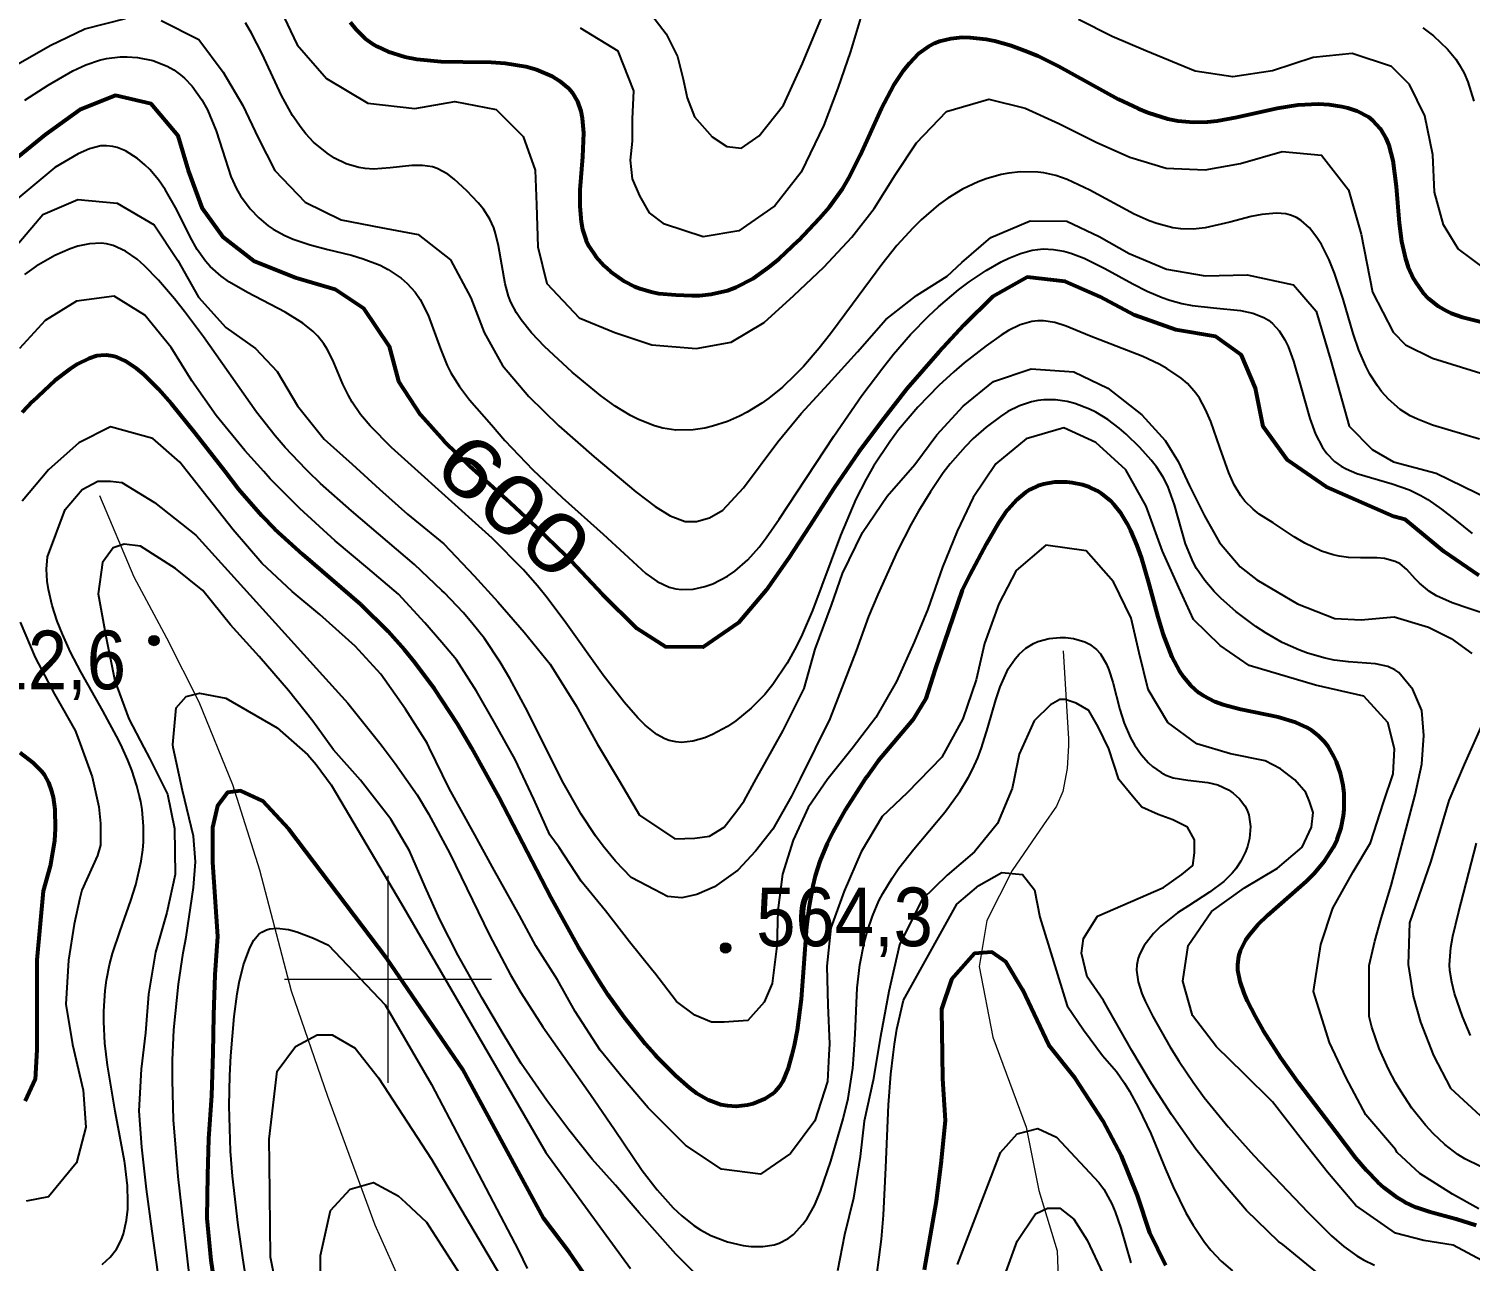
# Model space of a CAD drawing. Header units: metres. Extents: x 545098 to 555652, y 1854398 to 1862642.
# Drawn here: x 552895.9 to 553313.7, y 1858918.3 to 1859275.6 of the extents above; entities that cross this region are included whole.
import ezdxf
from ezdxf.enums import TextEntityAlignment as Align

# ---------------------------------------------------------------- set-up
doc = ezdxf.new("R2010")
doc.units = ezdxf.units.M
doc.header["$LTSCALE"] = 6.8
for name, color, linetype, lineweight in [('1', 7, 'Continuous', 25), ('2', 7, 'Continuous', 53), ('34', 7, 'Continuous', 13), ('5', 7, 'Continuous', 13), ('60', 7, 'Continuous', 13)]:
    doc.layers.add(name, color=color, linetype=linetype, lineweight=lineweight)
doc.layers.add('4', color=7, linetype='Continuous')

msp = doc.modelspace()

# ---------------------------------------------------------------- hatches: boundary and pattern name
at = {"layer": '5'}
for points in [[(552933.65, 1859098.25, 1), (552930.65, 1859098.25, 1)], [(553099.36, 1859009.13, 1), (553096.36, 1859009.13, 1)]]:
    msp.add_hatch(color=256, dxfattribs=at).paths.add_polyline_path(points)

# ---------------------------------------------------------------- linework, layer by layer
at = {"layer": '1'}
for points in [[(553075.23, 1859281.22), (553080.68, 1859274.13), (553083.96, 1859267.58), (553085.59, 1859261.03), (553086.68, 1859255.57), (553088.87, 1859250.11), (553093.97, 1859244.28), (553098.19, 1859241.52), (553102.47, 1859241.05), (553107.59, 1859244.57), (553114.68, 1859253.52), (553120.12, 1859265.53), (553130.66, 1859291.02)], [(552892.05, 1859265.07), (552902.08, 1859270.81), (552912.12, 1859275.59), (552923.87, 1859278.65)], [(552934.26, 1859277.99), (552945.12, 1859272.57), (552952.2, 1859263.03), (552957.89, 1859253.42), (552962.38, 1859244), (552967.2, 1859234.5), (552975.94, 1859225.38), (552986.45, 1859220.23), (552997.89, 1859217.99), (553008.76, 1859216), (553018.14, 1859208.68), (553024.02, 1859197.6), (553027.83, 1859187.55), (553033.19, 1859178.01), (553040.85, 1859168.97), (553049.52, 1859160.48), (553059.74, 1859151.55), (553071.84, 1859141.34), (553077.4, 1859137.1), (553081.77, 1859134.37), (553086.13, 1859132.73), (553089.4, 1859132.73), (553093.22, 1859133.83), (553097.04, 1859136.01), (553103.04, 1859142.56), (553112.99, 1859155.85), (553119.81, 1859164.1), (553127.66, 1859172.68), (553136.07, 1859181.98), (553144.36, 1859191.38), (553153.17, 1859198.26), (553162.14, 1859203.87), (553166.38, 1859207.83), (553174.71, 1859215.08), (553186.14, 1859219.92)], [(552968.88, 1859280.97), (552973.66, 1859270.93), (552982.15, 1859261.24), (552994.1, 1859254.02), (553007.81, 1859252.49), (553019.36, 1859254.56), (553031.34, 1859252.27), (553039.18, 1859244.44), (553042.64, 1859234.67), (553043.02, 1859224.62), (553043.44, 1859212.44), (553046.04, 1859201.81), (553055.43, 1859191.8), (553065.72, 1859187.6), (553076.47, 1859183.98), (553089.37, 1859182.89), (553099.45, 1859184.77), (553109.05, 1859190.46), (553117.64, 1859198.28), (553126.39, 1859206.55), (553134.45, 1859215.17), (553140.94, 1859223.48), (553147.13, 1859233.37), (553153.19, 1859242.59), (553161.95, 1859251.61), (553174.17, 1859255.27), (553184.69, 1859252.59), (553194.46, 1859248.21), (553205.33, 1859242.79), (553215.1, 1859238.41), (553225.58, 1859235.19), (553236.91, 1859234.76), (553247.1, 1859236.55), (553259.22, 1859240.09), (553270.62, 1859239.02), (553278.42, 1859228.93), (553282.14, 1859216.08), (553285.37, 1859199.24), (553291.44, 1859187.65), (553294.93, 1859184), (553302.81, 1859180.1), (553316.77, 1859175.77)], [(553137.56, 1859280.6), (553134.05, 1859269), (553130.41, 1859258.46), (553126.37, 1859247.66), (553119.78, 1859234.08), (553112.18, 1859224.34), (553101.7, 1859217.04), (553091.39, 1859215.34), (553080.14, 1859218.99), (553075.77, 1859222.27), (553073.04, 1859227.18), (553070.86, 1859232.09), (553070.32, 1859237.55), (553070.86, 1859243.01), (553070.86, 1859249.56), (553071.26, 1859257.62), (553066.72, 1859269.19), (553055.82, 1859275.79)], [(553303.41, 1859228.29), (553302.9, 1859239.08), (553300.6, 1859250.39), (553296.12, 1859259.5), (553290.88, 1859264.66), (553279.54, 1859268.49), (553268.22, 1859267.28), (553256.45, 1859263.47), (553244.96, 1859261.73), (553234.03, 1859263.39), (553219.67, 1859269.24), (553209.93, 1859273.41), (553200.2, 1859278.33)], [(553250.27, 1859221.21), (553244.01, 1859219.57), (553236.9, 1859217.95), (553233.41, 1859217.56), (553229.82, 1859217.64), (553227.48, 1859217.96), (553222.93, 1859219.13), (553220.7, 1859219.94), (553216.32, 1859221.89), (553203.43, 1859228.87), (553196.9, 1859231.91), (553193.56, 1859233.05), (553190.15, 1859233.85), (553188.41, 1859234.09), (553183.37, 1859234.19), (553179.99, 1859233.81), (553177.76, 1859233.39), (553173.41, 1859232.16), (553171.04, 1859231.28), (553166.54, 1859229.15), (553162.31, 1859226.56), (553159.63, 1859224.61), (553154.56, 1859220.25), (553152.15, 1859217.86), (553147.54, 1859212.75), (553143.13, 1859207.29), (553134.64, 1859195.82), (553128.26, 1859187.21), (553124.97, 1859183.05), (553120.42, 1859177.76), (553118.05, 1859175.27), (553114.35, 1859171.75), (553110.44, 1859168.55), (553108.41, 1859167.08), (553104.14, 1859164.45), (553101.9, 1859163.29), (553098.41, 1859161.79), (553094.06, 1859160.39), (553091.83, 1859159.87), (553088.45, 1859159.36), (553083.41, 1859159.29), (553079.7, 1859159.84), (553077.29, 1859160.47), (553072.58, 1859162.31), (553070.3, 1859163.47), (553065.84, 1859166.19), (553061.55, 1859169.3), (553053.41, 1859176.11), (553045.36, 1859183.52), (553041.63, 1859187.48), (553038.59, 1859191.23), (553037.25, 1859193.23), (553035.57, 1859196.41), (553034.91, 1859198.11), (553033.92, 1859201.66), (553032.05, 1859212.71), (553031.2, 1859216.26), (553030.63, 1859217.96), (553029.54, 1859220.39), (553027.65, 1859223.29), (553026.15, 1859225.12), (553022.8, 1859228.64), (553019.2, 1859232.03), (553017.3, 1859233.49), (553014.28, 1859235.12), (553012.89, 1859235.56), (553009.98, 1859235.98), (553006.93, 1859235.95), (553000.58, 1859235.28), (552995.78, 1859234.96), (552993.41, 1859235.08), (552991.53, 1859235.37), (552987.89, 1859236.47), (552984.46, 1859238.14), (552982.31, 1859239.52), (552978.41, 1859242.77), (552976.14, 1859245.19), (552974.77, 1859246.89), (552972.31, 1859250.48), (552969.14, 1859256.24), (552963.5, 1859268.38), (552960.4, 1859274.39), (552958.65, 1859277.31)], [(553300, 1859275.93), (553303.05, 1859273.6), (553307.16, 1859269.7), (553309.52, 1859266.8), (553310.56, 1859265.25), (553311.95, 1859262.8), (553313.09, 1859260.21), (553314.81, 1859254.68)], [(552894.69, 1859254.93), (552901.42, 1859259.26), (552908.65, 1859263.46), (552912.43, 1859265.2), (552916.37, 1859266.52), (552918.41, 1859266.99), (552922.37, 1859267.47), (552924.39, 1859267.51), (552927.41, 1859267.3), (552931.83, 1859266.41), (552935.97, 1859264.8), (552937.88, 1859263.72), (552939.81, 1859262.32), (552941.01, 1859261.28), (552943.2, 1859258.96), (552946.03, 1859255), (552947.62, 1859252.12), (552950.19, 1859246.03), (552952, 1859240.3), (552954.45, 1859232.83), (552956.07, 1859229.26), (552957.24, 1859227.22), (552960.05, 1859223.39), (552962.52, 1859220.81), (552965.24, 1859218.54), (552966.69, 1859217.54), (552970.09, 1859215.66), (552972.46, 1859214.64), (552977.41, 1859213), (552982.53, 1859211.67), (552989.4, 1859209.97), (552992.78, 1859208.96), (552997.67, 1859207.06), (553000.01, 1859205.86), (553003.83, 1859203.29), (553005.56, 1859201.78), (553007.86, 1859199.26), (553009.31, 1859197.17), (553011.63, 1859192.62), (553015.19, 1859182.81), (553017.16, 1859178), (553018.24, 1859175.89), (553020.74, 1859171.87), (553023.61, 1859168.06), (553029.99, 1859160.83), (553033.85, 1859156.24), (553041.97, 1859147.75), (553050.52, 1859139.77), (553062.37, 1859129.14), (553068.41, 1859123.5), (553074.69, 1859117.73)], [(553173.41, 1859183.75), (553167.03, 1859178.74), (553164, 1859176.15), (553159.65, 1859172.16), (553153.56, 1859165.92), (553148.01, 1859159.34), (553145.45, 1859155.91), (553140.72, 1859148.77), (553138.57, 1859145.05), (553135.6, 1859139.26), (553131.14, 1859128.74), (553123.04, 1859107.01), (553120.03, 1859100), (553118.38, 1859096.59), (553115.67, 1859091.67), (553111.53, 1859085.51), (553109.19, 1859082.64), (553105.28, 1859078.62), (553100.85, 1859075.01), (553098.41, 1859073.38), (553094.08, 1859070.99), (553091.82, 1859070.03), (553088.41, 1859069.04), (553085.04, 1859068.71), (553083.41, 1859068.85), (553081.5, 1859069.3), (553080.27, 1859069.77), (553077.89, 1859071.06), (553074.52, 1859073.7), (553072.39, 1859075.8), (553068.41, 1859080.42), (553062.4, 1859088.24), (553051.59, 1859103.42), (553046.17, 1859110.66), (553043.32, 1859114.16), (553039.14, 1859118.89), (553030.14, 1859127.95), (553015.61, 1859141.06), (553008.74, 1859147.25), (553000.97, 1859154.26), (552994.8, 1859160.47), (552992.02, 1859163.81), (552989.57, 1859167.37), (552988.5, 1859169.26), (552986.92, 1859172.63), (552984.04, 1859179.52), (552982.38, 1859182.75), (552981.42, 1859184.26), (552979.63, 1859186.48), (552978.29, 1859187.83), (552975.29, 1859190.29), (552970.22, 1859193.49), (552959.24, 1859199.17), (552954.01, 1859202.2), (552951.62, 1859203.88), (552948.41, 1859206.7), (552947.05, 1859208.24), (552944.66, 1859211.6), (552942.59, 1859215.27), (552938.73, 1859223.09), (552935.41, 1859229), (552933.41, 1859231.85), (552930.9, 1859234.8), (552929.53, 1859236.16), (552927.34, 1859238.01), (552923.87, 1859240.2), (552921.46, 1859241.17), (552920.25, 1859241.49), (552918.41, 1859241.71), (552916.76, 1859241.65), (552913.45, 1859240.85), (552910.13, 1859239.39), (552903.41, 1859235.39), (552892.35, 1859226.2)], [(553318.52, 1859205.66), (553310.22, 1859211.79), (553305.98, 1859218.8), (553303.41, 1859228.29)], [(552892.92, 1859213.54), (552899.96, 1859221.82), (552910.05, 1859226.17), (552921.45, 1859225.11), (552932.21, 1859218.81), (552939.06, 1859208.49), (552945.09, 1859197.86), (552952.94, 1859189.06), (552961.53, 1859182.92), (552967.83, 1859176.31), (552973.77, 1859166.29), (552981.51, 1859156.62), (552989.6, 1859149.35), (552997.57, 1859142.17), (553005.65, 1859134.9), (553016.16, 1859126.32), (553024.93, 1859116.99), (553031.87, 1859109.47), (553039.5, 1859100.64), (553046.98, 1859091.37), (553054.58, 1859079.32), (553060.66, 1859068.26), (553067.14, 1859057.46), (553072.86, 1859047.65), (553083.16, 1859040.76), (553088.99, 1859040.99), (553093.22, 1859041.52), (553097.44, 1859044.16), (553101.15, 1859048.92), (553103.26, 1859051.82), (553106.77, 1859058.13), (553108.97, 1859062.08), (553114.6, 1859072.22), (553120.62, 1859084.34), (553123.82, 1859095.79), (553128.59, 1859108.5), (553131.75, 1859117.69), (553137.59, 1859129.58), (553144.66, 1859140.11), (553152.77, 1859149.26), (553159.11, 1859157.88), (553166.78, 1859166.23), (553175.56, 1859173.32), (553186.48, 1859177.03), (553198.83, 1859176.19), (553208.65, 1859171.39), (553218.5, 1859163.69)], [(553186.14, 1859219.92), (553196.78, 1859219.84), (553206.12, 1859215.41), (553214.89, 1859210.48), (553225.65, 1859205.9), (553236.94, 1859203.96), (553249.04, 1859204.27), (553262.48, 1859201.42), (553269.06, 1859193.71), (553273.19, 1859179.7), (553278.63, 1859160.38), (553285.28, 1859153.64), (553291.54, 1859150.06), (553303.82, 1859146.8), (553323.44, 1859137.22)], [(553316.46, 1859156.6), (553302.78, 1859160.73), (553298.42, 1859162.41), (553296.34, 1859163.43), (553293.41, 1859165.27), (553290.04, 1859168.22), (553288.05, 1859170.49), (553286.83, 1859172.11), (553284.67, 1859175.51), (553283.46, 1859177.8), (553281.43, 1859182.48), (553279.77, 1859187.29), (553276.88, 1859197.21), (553274.38, 1859204.82), (553272.8, 1859208.65), (553270.58, 1859213.06), (553269.3, 1859215.12), (553267.15, 1859217.88), (553264.73, 1859220.07), (553263.41, 1859220.88), (553261.59, 1859221.63), (553260.31, 1859221.95), (553257.61, 1859222.21), (553253.29, 1859221.82), (553250.27, 1859221.21)], [(553016.36, 1859112.1), (553015.61, 1859112.8), (553007.67, 1859120.26), (552989.39, 1859135.91), (552980.46, 1859143.83), (552976.87, 1859147.25), (552976.18, 1859147.91), (552970.13, 1859154.26), (552967.26, 1859157.6), (552961.84, 1859164.51), (552946.46, 1859186.34), (552940.98, 1859193.7), (552938.07, 1859197.35), (552933.41, 1859202.76), (552929.37, 1859206.93), (552927.24, 1859208.82), (552923.87, 1859211.2), (552920.29, 1859212.83), (552918.41, 1859213.29), (552916.79, 1859213.47), (552913.46, 1859213.31), (552910.07, 1859212.58), (552907.81, 1859211.83), (552903.41, 1859209.91), (552897.98, 1859206.79), (552894.63, 1859204.43)], [(553074.69, 1859117.73), (553078.01, 1859115.37), (553081.55, 1859113.7), (553083.41, 1859113.22), (553085.06, 1859113.02), (553088.45, 1859113.15), (553091.89, 1859113.93), (553094.15, 1859114.74), (553098.41, 1859116.93), (553100.52, 1859118.37), (553104.29, 1859121.65), (553107.6, 1859125.35), (553109.62, 1859127.99), (553113.41, 1859133.48), (553129.23, 1859157.5), (553137.37, 1859169.26), (553143.4, 1859177.33), (553146.55, 1859181.26), (553151.51, 1859186.97), (553156.78, 1859192.42), (553159.56, 1859195.02), (553165.42, 1859199.96), (553168.52, 1859202.27), (553173.41, 1859205.53), (553177.76, 1859208.03), (553179.99, 1859209.13), (553183.36, 1859210.49), (553186.73, 1859211.42), (553188.41, 1859211.68), (553189.93, 1859211.79), (553192.95, 1859211.67), (553195.93, 1859211.14), (553197.91, 1859210.59), (553201.86, 1859209.09), (553207.8, 1859206.14), (553215.92, 1859201.68), (553220.12, 1859199.55), (553224.46, 1859197.69), (553226.69, 1859196.9), (553230.12, 1859195.96), (553233.16, 1859195.4), (553239.31, 1859194.73), (553247.16, 1859193.92), (553250.7, 1859193.16), (553253.86, 1859191.94), (553255.26, 1859191.1), (553256.39, 1859190.21), (553258.35, 1859188.05), (553259.99, 1859185.45), (553260.94, 1859183.5), (553262.54, 1859179.22), (553264.54, 1859172.17), (553267.2, 1859162.59), (553268.86, 1859158.14), (553270.94, 1859154.19), (553272.19, 1859152.45), (553274.37, 1859150.21), (553276.33, 1859148.81), (553277.75, 1859148.02), (553280.84, 1859146.71), (553291.07, 1859143.73), (553296.12, 1859141.97), (553299.4, 1859140.35), (553301.48, 1859139.11), (553305.44, 1859136.32), (553309.26, 1859133.32), (553314.31, 1859129.32)], [(553316.23, 1858933.44), (553308.64, 1858937.69), (553299.13, 1858943.77), (553292.55, 1858949.85), (553292.04, 1858950.72), (553283.46, 1858960.73), (553277.74, 1858971.46), (553272.91, 1858981.74), (553268.32, 1858996.52), (553270.47, 1859010.16), (553273.9, 1859020.67), (553279.8, 1859031.16), (553284.85, 1859039.6), (553288.57, 1859051.34), (553291.43, 1859059.59), (553291.75, 1859066.89), (553289.84, 1859074.5), (553282.87, 1859082.12), (553268.92, 1859085.29), (553249.68, 1859091), (553241.23, 1859096.83), (553233.54, 1859104.36), (553229.29, 1859113.6), (553224.55, 1859124.19), (553219.83, 1859137.24), (553213.92, 1859147.78), (553205.21, 1859155.72), (553195.89, 1859159.94), (553185.01, 1859156.78), (553176.25, 1859149.47), (553169.61, 1859139.74), (553165.02, 1859129.95), (553160.72, 1859119.54), (553156.53, 1859107.33), (553152.55, 1859097.82), (553147.42, 1859086.35), (553141.4, 1859075.95), (553134.57, 1859066.95), (553127.59, 1859058.25), (553127.51, 1859058.13), (553121.76, 1859049.81), (553117.44, 1859040.37), (553114.36, 1859030.54), (553112.98, 1859019.96), (553112.75, 1859009.63), (553111.4, 1858998.83), (553109.08, 1858993.38), (553104.32, 1858988.09), (553097.44, 1858987.56), (553093.74, 1858987.56), (553088.99, 1858989.67), (553083.6, 1858993.58), (553077.36, 1859001.79), (553076.81, 1859002.51), (553069.98, 1859010.91), (553063.07, 1859019.93), (553056.01, 1859028.51), (553049.65, 1859038.24), (553046.95, 1859041.88), (553042.24, 1859052.25), (553036.86, 1859063.72), (553030.94, 1859074.26), (553025.61, 1859083.58), (553019.88, 1859092.64), (553015.61, 1859097.66), (553010.71, 1859103.43), (553003.04, 1859111.72), (552994.17, 1859119.21), (552984.71, 1859127.17), (552974.43, 1859136.53), (552965.86, 1859145.14), (552963.97, 1859147.25), (552958.51, 1859153.36), (552950.18, 1859163.49), (552943.14, 1859173.57), (552937.12, 1859183.24), (552929.53, 1859192.61), (552920.59, 1859198.06), (552909.72, 1859196.61), (552900.63, 1859191.09), (552893.15, 1859182.98)], [(553319.8, 1859105.39), (553313.34, 1859107.52), (553308.54, 1859109.16), (553304, 1859111.21), (553301.9, 1859112.49), (553299.02, 1859114.86), (553297.79, 1859116.18), (553295.38, 1859118.85), (553293.41, 1859120.49), (553292.02, 1859121.22), (553288.9, 1859122.02), (553286.65, 1859122.22), (553281.94, 1859122.24), (553278.41, 1859122.34), (553275.71, 1859122.7), (553273.97, 1859123.09), (553270.6, 1859124.18), (553265.79, 1859126.45), (553262.68, 1859128.29), (553256.58, 1859132.42), (553252.57, 1859134.91), (553250.78, 1859136.33), (553248.41, 1859138.71), (553247.27, 1859140.17), (553245.33, 1859143.36), (553243.74, 1859146.84), (553241.14, 1859154.26), (553238.56, 1859161.75), (553237.03, 1859165.28), (553235.21, 1859168.53), (553234.17, 1859170.02), (553231.75, 1859172.75), (553229.91, 1859174.37), (553225.81, 1859177.18), (553223.57, 1859178.42), (553218.81, 1859180.64), (553203.41, 1859186.64), (553196.63, 1859189.41), (553193.31, 1859190.44), (553190.03, 1859190.96), (553188.41, 1859190.97), (553186.68, 1859190.77), (553183.27, 1859189.76), (553179.91, 1859188.13), (553177.71, 1859186.79), (553173.41, 1859183.75)], [(553316.75, 1858945.76), (553312.18, 1858948.02), (553310.17, 1858949.27), (553306.41, 1858952.11), (553302.95, 1858955.35), (553300.8, 1858957.7), (553296.85, 1858962.7), (553293.58, 1858967.57), (553292.08, 1858970.09), (553290.02, 1858973.95), (553287.35, 1858979.93), (553285.24, 1858986.11), (553284.41, 1858989.26), (553284.45, 1858999.31), (553284.45, 1859004.07), (553286.04, 1859011.05), (553287.94, 1859017.71), (553290.79, 1859027.23), (553297.77, 1859053.56), (553299.67, 1859062.45), (553300.31, 1859070.7), (553299.67, 1859077.99), (553297.14, 1859084.02), (553293.05, 1859088.97), (553291.85, 1859089.78), (553289.85, 1859090.7), (553286.31, 1859091.49), (553278.41, 1859092.05), (553274.34, 1859092.58), (553271.69, 1859093.11), (553266.54, 1859094.59), (553264.05, 1859095.52), (553259.2, 1859097.73), (553254.54, 1859100.36), (553251.54, 1859102.31), (553245.8, 1859106.65), (553241.51, 1859110.44), (553239.51, 1859112.47), (553236.77, 1859115.68), (553234.41, 1859119.14), (553233.41, 1859120.96), (553231.24, 1859126.31), (553228.03, 1859137.6), (553226.05, 1859143.04), (553224.76, 1859145.61), (553222.76, 1859148.66), (553221.24, 1859150.59), (553217.91, 1859154.26), (553214, 1859158.09), (553211.95, 1859159.87), (553208.71, 1859162.34), (553205.24, 1859164.47), (553203.41, 1859165.38), (553199.11, 1859167), (553196.87, 1859167.56), (553193.47, 1859168.05), (553190.08, 1859168.07), (553188.41, 1859167.88), (553186.59, 1859167.51), (553183.06, 1859166.32), (553179.69, 1859164.62), (553177.52, 1859163.26), (553173.41, 1859160.17), (553169.67, 1859156.82), (553167.33, 1859154.46), (553162.99, 1859149.46), (553160.97, 1859146.84), (553157.22, 1859141.41), (553153.8, 1859135.79), (553151.67, 1859131.97), (553147.73, 1859124.26), (553141.96, 1859111.63), (553139.34, 1859105.21), (553135.69, 1859095.27), (553128.1, 1859075.57), (553119.44, 1859058.13), (553116.98, 1859053.18), (553111.54, 1859043.54), (553106.54, 1859037.22), (553101.44, 1859031.71), (553094.63, 1859026.82), (553089.56, 1859024.6), (553085.17, 1859023.67), (553081.03, 1859024.01), (553077.36, 1859025.93), (553070.46, 1859029.55), (553065.93, 1859034.26), (553062.35, 1859038.64), (553060.13, 1859041.66), (553056.02, 1859047.9), (553050.52, 1859057.62), (553040.53, 1859077.55), (553035.34, 1859087.29), (553032.54, 1859092.01), (553027.95, 1859098.8), (553024.34, 1859103.41), (553021.78, 1859106.38), (553016.36, 1859112.1)], [(553218.5, 1859163.69), (553225.26, 1859156.21), (553229.08, 1859150.2), (553232.35, 1859143.11), (553236.72, 1859134.37), (553241.08, 1859126.73), (553247.08, 1859119.63), (553251.87, 1859115.85), (553263.68, 1859108.93), (553274.5, 1859104.68), (553282.14, 1859104.23), (553291.65, 1859105.15), (553301.64, 1859102.16), (553308.19, 1859098.89), (553314.19, 1859094.52)], [(552941.74, 1859147.25), (552939.61, 1859149.95), (552931.79, 1859156.83), (552919.56, 1859160.26), (552910.37, 1859155.58), (552901.57, 1859147.74), (552893.89, 1859138.63)], [(552917.1, 1858917.38), (552918.41, 1858918.46), (552919.47, 1858919.51), (552921.24, 1858921.82), (552922.59, 1858924.39), (552923.28, 1858926.23), (552924.2, 1858930.19), (552924.53, 1858933.36), (552924.6, 1858935.56), (552924.44, 1858940.13), (552923.67, 1858946.71), (552923.6, 1858947.27), (552920.91, 1858961.76), (552918.63, 1858975.16), (552917.92, 1858981.53), (552917.6, 1858987.74), (552917.6, 1858990.79), (552917.99, 1858996.82), (552918.39, 1858999.8), (552919.28, 1859004.26), (552920.16, 1859007.53), (552922.31, 1859014.1), (552925.45, 1859022.93), (552926.86, 1859027.41), (552927.85, 1859031.68), (552928.45, 1859034.26), (552928.9, 1859037.59), (552929.07, 1859039.83), (552929.11, 1859044.3), (552928.68, 1859049.26), (552928.29, 1859051.59), (552927.85, 1859053.43), (552927.2, 1859056.16), (552925.73, 1859060.63), (552924.58, 1859063.56), (552922.88, 1859067.25), (552921.92, 1859069.32), (552917.35, 1859077.83), (552910.94, 1859089.17), (552907.94, 1859094.93), (552905.61, 1859100.06), (552904.09, 1859103.84), (552902.6, 1859108.45), (552901.52, 1859113.08), (552901.18, 1859115.43), (552900.99, 1859118.97), (552901.26, 1859122.5), (552906.36, 1859136.23), (552911.31, 1859142.01), (552915.84, 1859144.48), (552919.56, 1859144.48), (552922.86, 1859144.07), (552932.34, 1859138.29), (552944.3, 1859128.8), (552959.98, 1859111.47), (552988.3, 1859080.09), (552997.62, 1859068.46), (552998.55, 1859067.25), (553002.11, 1859062.59), (553008.41, 1859053.51), (553011.77, 1859047.98), (553017.94, 1859036.49), (553029.4, 1859012.84), (553035.48, 1859001.32), (553038.49, 1858996.21), (553044.91, 1858986.27), (553058.68, 1858966.67), (553065.69, 1858956.53), (553073.71, 1858944.64), (553077.98, 1858938.98), (553082.63, 1858933.81), (553085.13, 1858931.47), (553088.69, 1858928.68), (553090.58, 1858927.44), (553093.56, 1858925.79), (553098.41, 1858923.87), (553102.95, 1858922.82), (553105.26, 1858922.56), (553108.67, 1858922.55), (553111.9, 1858923.08), (553113.41, 1858923.57), (553115.98, 1858924.91), (553117.53, 1858926.08), (553120.27, 1858929), (553121.47, 1858930.7), (553123.6, 1858934.49), (553125.41, 1858938.64), (553128.41, 1858947.34), (553131.97, 1858959.56), (553133.35, 1858965.44)], [(553317.1, 1858918.52), (553308.83, 1858922.92), (553300.27, 1858924.31), (553292.1, 1858926.38), (553280.62, 1858934.45), (553272.37, 1858944.07), (553265.16, 1858953.27), (553256.45, 1858964.53), (553248.02, 1858972.83), (553240.21, 1858980.45), (553233.19, 1858989.57), (553230.46, 1858999.54), (553231.98, 1859009.82), (553238.71, 1859019.66), (553248.28, 1859026.53), (553257.88, 1859032.22), (553265.04, 1859038.33), (553267.69, 1859044.15), (553268.21, 1859048.38), (553267.16, 1859051.55), (553266.1, 1859054.2), (553262.93, 1859057.9), (553258.7, 1859061.08), (553254.27, 1859063.41), (553244.24, 1859065.43), (553234.44, 1859068.3), (553226.06, 1859074.46), (553220.37, 1859084.06), (553217.77, 1859094.69), (553215.46, 1859104.71), (553210.3, 1859115.24), (553202.43, 1859124.25), (553190.74, 1859125.92), (553182.1, 1859118.53), (553177.06, 1859108.89), (553172.89, 1859097.43), (553170.54, 1859086.83), (553166.68, 1859075.52), (553160.53, 1859064.46), (553150.53, 1859054.1), (553143.23, 1859047.19), (553137.18, 1859037), (553132.26, 1859025.55), (553128.41, 1859014.99), (553127.2, 1859003.89), (553127.52, 1858992.55), (553127.94, 1858981.33), (553127.8, 1858978.13), (553127.45, 1858970.43), (553123.71, 1858959.02), (553116.71, 1858949.57), (553108.01, 1858943.56), (553096.67, 1858944.96), (553086.38, 1858951.85), (553075.38, 1858962.73), (553068.22, 1858971.19), (553061.51, 1858979.49), (553054.22, 1858990.72), (553049.12, 1858999.86), (553042.86, 1859009.71), (553038.12, 1859018.57), (553030.28, 1859032.53), (553025.16, 1859041.88), (553017.71, 1859055.35), (553011.97, 1859067.25), (553011.36, 1859068.52), (553005.1, 1859078.37), (552997.95, 1859088.55), (552990.51, 1859096.65), (552980.26, 1859105.8), (552972.25, 1859112.43), (552963.4, 1859120.68), (552955.12, 1859130.4), (552947.88, 1859139.49), (552941.74, 1859147.25)], [(553000.82, 1859046.46), (552992.02, 1859057.73), (552984.17, 1859066.54), (552978.2, 1859074.84), (552971.19, 1859083.75), (552962.66, 1859093.66), (552954.33, 1859102.85), (552946.35, 1859112.72), (552938.35, 1859119.15), (552928.28, 1859125.64), (552923.53, 1859126.17), (552920.35, 1859125.11), (552917.18, 1859120.88), (552915.94, 1859111.77), (552918.26, 1859099.05), (552920.77, 1859086.57), (552924.81, 1859075.57), (552929.2, 1859067.25), (552930.83, 1859064.17), (552936.09, 1859053.75), (552938.07, 1859043.78), (552938.33, 1859030.38), (552935.91, 1859019.44), (552932.61, 1859007.86), (552930.56, 1858995.68), (552929.68, 1858984.5), (552928.39, 1858974.02), (552927.74, 1858961.91), (552928.5, 1858951.36), (552929.89, 1858939.18), (552931.5, 1858927.02), (552933.25, 1858914.55)], [(552893.39, 1859103.6), (552897.74, 1859093.38), (552903.35, 1859082.69), (552905.61, 1859078.67), (552909.27, 1859072.15), (552910.36, 1859069.39), (552911.14, 1859067.25), (552914.25, 1859058.7), (552916.12, 1859050), (552916.65, 1859045.23), (552916.65, 1859038.89), (552915.77, 1859035.92), (552911.2, 1859025.91), (552910.69, 1859023.6), (552908.99, 1859015.98), (552907.37, 1859005.58), (552906.58, 1858992.82), (552908.56, 1858981.15), (552911.59, 1858967.89), (552912.37, 1858957.15), (552909.67, 1858946.83), (552909.57, 1858946.71), (552901.55, 1858936.92), (552895.08, 1858935.73)], [(553133.35, 1858965.44), (553134.76, 1858974.26), (553135.02, 1858978.13), (553135.43, 1858984.11), (553136.05, 1858997.54), (553136.79, 1859004.26), (553138.04, 1859010.65), (553138.88, 1859013.79), (553140.43, 1859018.37), (553142.33, 1859022.78), (553143.41, 1859024.89), (553146.12, 1859029.37), (553148.12, 1859032.22), (553152.46, 1859037.72), (553161.54, 1859048.62), (553165.76, 1859054.45), (553167.99, 1859058.13), (553168.29, 1859058.62), (553169.43, 1859060.82), (553170.98, 1859064.26), (553172.04, 1859067.12), (553173.89, 1859073.08), (553176.19, 1859081.05), (553177.48, 1859084.84), (553179.83, 1859090.02), (553181.81, 1859092.99), (553182.96, 1859094.3), (553184.9, 1859096.01), (553187.16, 1859097.38), (553188.41, 1859097.93), (553191.71, 1859098.82), (553194.86, 1859099.13), (553196.44, 1859099.1), (553198.77, 1859098.83), (553202, 1859097.9), (553203.41, 1859097.19), (553205.41, 1859095.65), (553206.51, 1859094.4), (553208.26, 1859091.44), (553208.97, 1859089.77), (553210.13, 1859086.14), (553212.18, 1859078.25), (553213.43, 1859074.28), (553215.29, 1859070), (553216.41, 1859068.01), (553218.31, 1859065.24), (553220.46, 1859062.82), (553221.63, 1859061.76), (553224.15, 1859059.97), (553225.5, 1859059.27), (553227.62, 1859058.47), (553231.83, 1859057.73), (553237.69, 1859057.12), (553240.58, 1859056.42), (553243.63, 1859054.99), (553245.03, 1859054.04), (553246.89, 1859052.33), (553248.37, 1859050.34), (553248.94, 1859049.26), (553249.52, 1859047.68), (553250, 1859044.31), (553249.71, 1859040.82), (553249.14, 1859038.53), (553248.61, 1859037.04), (553247.27, 1859034.26), (553245.81, 1859032.08), (553244.72, 1859030.76), (553242.28, 1859028.38), (553238.12, 1859025.26), (553232.02, 1859021.36), (553228.89, 1859019.26), (553224.04, 1859015.43), (553221.88, 1859013.3), (553219.21, 1859009.87), (553217.94, 1859007.44), (553217.5, 1859006.19), (553217.09, 1859004.26), (553217.01, 1859002.64), (553217.45, 1858999.32), (553218.53, 1858995.95), (553219.49, 1858993.69), (553221.73, 1858989.26), (553226.75, 1858980.4), (553229.34, 1858976.23), (553233.41, 1858970.2), (553236.65, 1858965.81), (553243.57, 1858957.25), (553250.97, 1858948.91), (553266.63, 1858932.47), (553273.48, 1858925.64), (553277.07, 1858922.54), (553280.85, 1858919.84), (553282.83, 1858918.68), (553285.98, 1858917.15)], [(552939.24, 1858998.63), (552940.64, 1859007.67), (552941.51, 1859012.26), (552943.61, 1859026.7), (552944.14, 1859034.11), (552943.61, 1859041.51), (552940.44, 1859054.74), (552937.74, 1859067.25), (552937.61, 1859068.12), (552938.57, 1859078.7), (552941.45, 1859082.07), (552945.3, 1859083.03), (552952.99, 1859081.59), (552967.89, 1859072.93), (552976.7, 1859065.11), (552979.13, 1859062.3), (552983.5, 1859056.38), (553003.95, 1859021.95), (553045.77, 1858949.81), (553070.31, 1858916.16)], [(553273.35, 1858911.77), (553259.41, 1858923.14), (553258.13, 1858924.04), (553248.85, 1858933), (553241.07, 1858942.14), (553234.2, 1858950.76), (553227.16, 1858960.85), (553221.32, 1858969.8), (553215.63, 1858979.42), (553207.41, 1858993.89), (553202.65, 1859000.77), (553201.07, 1859007.65), (553201.6, 1859011.88), (553205.67, 1859018.38), (553224.86, 1859026.69), (553230.15, 1859030.39), (553233.32, 1859033.04), (553233.85, 1859036.74), (553233.85, 1859040.45), (553231.73, 1859044.15), (553227.5, 1859046.26), (553223.27, 1859047.85), (553218.52, 1859049.97), (553215.87, 1859053.14), (553211.87, 1859057.94), (553209, 1859066.9), (553205.83, 1859073.24), (553203.18, 1859078.01), (553199.48, 1859080.12), (553196.31, 1859081.18), (553194.72, 1859081.18), (553192.08, 1859079.59), (553187.3, 1859075.01), (553183.01, 1859065.35), (553181.51, 1859058.13), (553180.92, 1859055.31), (553176.68, 1859045.23), (553170.06, 1859037), (553162.09, 1859030.21), (553154.8, 1859023.08), (553148.24, 1859010.02), (553145.17, 1858996.53), (553142.81, 1858983.45), (553140.6, 1858970.82), (553137.99, 1858958.89), (553136.88, 1858948.66), (553134.93, 1858936.59), (553132.37, 1858925.96), (553130.33, 1858915.5)], [(553319.49, 1859079.22), (553312.03, 1859062.32), (553307.52, 1859051.83), (553302.33, 1859034.3), (553296.15, 1859016.39), (553295.78, 1859004.31), (553297.23, 1858995.1), (553299.32, 1858987.59), (553303.09, 1858977.93), (553308.02, 1858968.47), (553317.89, 1858959.34)], [(553092.23, 1858911.56), (553083.41, 1858920.36), (553072.81, 1858932.28), (553065.91, 1858940.35), (553059.17, 1858947.9), (553052.43, 1858956.42), (553046.01, 1858964.87), (553038.56, 1858975.66), (553033.41, 1858984.27), (553027.31, 1858994.59), (553020.31, 1859006.95), (553015.05, 1859017.37), (553010.76, 1859026.83), (553006.26, 1859037.24), (553000.82, 1859046.46)], [(553313.85, 1858983.77), (553311.53, 1858989.26), (553309.21, 1858995.88), (553308.36, 1858999.22), (553307.86, 1859002.57), (553307.76, 1859004.26), (553308.09, 1859009.25), (553308.69, 1859012.58), (553310.35, 1859019.26), (553315.55, 1859039.53)], [(553141.68, 1858914.26), (553143.05, 1858924.68), (553143.64, 1858931.63), (553144.35, 1858945.46), (553145.1, 1858963.63), (553145.75, 1858972.53), (553146.42, 1858978.13), (553146.8, 1858981.27), (553147.52, 1858985.58), (553149.45, 1858994.03), (553164.91, 1859021.83), (553171.26, 1859027.22), (553177.91, 1859031.03), (553183.94, 1859030.39), (553187.43, 1859025.95), (553189.01, 1859018.02), (553192.93, 1859005.16), (553196.84, 1858992.31), (553201.6, 1858985.43), (553207.12, 1858977.96), (553211.17, 1858973.26), (553213.53, 1858969.92), (553214.98, 1858967.6), (553217.61, 1858962.81), (553221.11, 1858955.31), (553225.42, 1858945.03), (553227.64, 1858939.9), (553231.32, 1858932.36), (553233.41, 1858928.72), (553236.7, 1858923.82), (553238.53, 1858921.52), (553241.52, 1858918.32), (553244.84, 1858915.5)], [(552960.83, 1858900.35), (552957.9, 1858919.23), (552956.53, 1858928.7), (552954.88, 1858942.99), (552954.34, 1858950.18), (552953.95, 1858963.35), (552954.11, 1858972.1), (552954.4, 1858977.89), (552955.37, 1858989.26), (552956.24, 1858995.81), (552956.86, 1858999.13), (552958.13, 1859004.26), (552959.9, 1859009.18), (552961.1, 1859011.34), (552962.56, 1859013.08), (552963.41, 1859013.74), (552964.73, 1859014.4), (552965.69, 1859014.68), (552967.77, 1859014.89), (552971.19, 1859014.48), (552973.58, 1859013.83), (552978.41, 1859011.98), (552982.74, 1859009.93), (552999.14, 1858992.61), (553012.6, 1858969.53), (553037.83, 1858921.36), (553040.29, 1858916.14)], [(552942.89, 1858909.63), (552939.18, 1858942.88), (552937.85, 1858959.26), (552937.5, 1858970.83), (552937.56, 1858976.62), (552937.94, 1858985.35), (552939.24, 1858998.63)], [(552968.32, 1858907.26), (552965.96, 1858919.44), (552965.59, 1858946.71), (552965.49, 1858953.66), (552967.9, 1858973.38), (552973.18, 1858980.59), (552979.43, 1858983.96), (552983.76, 1858983.96), (552990.49, 1858980.11), (552997.22, 1858971.45), (553012.6, 1858947.88), (553047.53, 1858888.86)], [(553165.05, 1858917.3), (553177.59, 1858949.81), (553182.35, 1858955.2), (553188.38, 1858956.79), (553193.77, 1858954.25), (553206.03, 1858941.15), (553207.49, 1858939.22), (553209.84, 1858934.96), (553210.79, 1858932.66), (553212.42, 1858927.85), (553215.34, 1858917.85)], [(552980.39, 1858901.71), (552980.39, 1858919.99), (552983.28, 1858932.97), (552989.05, 1858939.23), (552995.77, 1858941.15), (553002.98, 1858937.3), (553005.08, 1858935.33), (553011.16, 1858929.61), (553023.31, 1858910.71)], [(553178.86, 1858914.27), (553182.35, 1858924.11), (553187.74, 1858932.04), (553191.23, 1858933.63), (553194.72, 1858933.63), (553198.84, 1858930.45), (553202.64, 1858924.43), (553207.25, 1858914.77)]]:
    msp.add_lwpolyline(points, dxfattribs=at)
at = {"layer": '2'}
for points in [[(552989.02, 1859277.57), (552990.65, 1859275.53), (552993.41, 1859272.83), (552995.43, 1859271.35), (552996.86, 1859270.5), (552999.92, 1859269.07), (553004.85, 1859267.53), (553008.3, 1859266.86), (553015.33, 1859266.17), (553021.64, 1859266.04), (553029.88, 1859265.97), (553033.95, 1859265.71), (553039.99, 1859264.72), (553043, 1859263.85), (553047.63, 1859261.86), (553049.74, 1859260.57), (553052.44, 1859258.29), (553053.41, 1859257.13), (553054.91, 1859254.58), (553055.9, 1859251.76), (553056.31, 1859249.74), (553056.66, 1859245.45), (553056.39, 1859238.53), (553055.65, 1859228.93), (553055.57, 1859224.19), (553055.98, 1859219.61), (553056.42, 1859217.41), (553057.46, 1859214.26), (553058.24, 1859212.63), (553060.21, 1859209.59), (553062.64, 1859206.86), (553064.46, 1859205.23), (553068.41, 1859202.48), (553071.44, 1859200.95), (553073, 1859200.32), (553076.26, 1859199.36), (553078.54, 1859198.92), (553083.41, 1859198.51), (553088.07, 1859198.26), (553090.34, 1859198.32), (553093.65, 1859198.64), (553098.41, 1859199.73), (553100.96, 1859200.69), (553105.82, 1859203.26), (553110.42, 1859206.52), (553113.36, 1859208.97), (553118.97, 1859214.26), (553125.12, 1859220.7), (553127.94, 1859224.03), (553131.73, 1859229.26), (553133.6, 1859232.38), (553136.91, 1859238.9), (553143.05, 1859252.5)], [(553143.05, 1859252.5), (553146.65, 1859259.26), (553149.53, 1859263.66), (553151.14, 1859265.7), (553153.81, 1859268.43), (553156.79, 1859270.63), (553158.41, 1859271.48), (553159.92, 1859272.08), (553163.12, 1859272.86), (553166.49, 1859273.16), (553168.79, 1859273.12), (553173.41, 1859272.59), (553175.86, 1859272.11), (553180.65, 1859270.79), (553185.32, 1859269.07), (553188.38, 1859267.75), (553194.36, 1859264.8), (553211.72, 1859255.27), (553217.43, 1859252.54), (553220.29, 1859251.37), (553226.06, 1859249.56), (553228.98, 1859248.97), (553233.41, 1859248.54), (553237.56, 1859248.67), (553240.36, 1859248.99), (553246.05, 1859250.02), (553257.74, 1859252.6), (553263.72, 1859253.55), (553269.78, 1859253.86), (553272.84, 1859253.69), (553276.51, 1859253.13), (553278.29, 1859252.69), (553280.84, 1859251.83), (553284.21, 1859250.06), (553285.5, 1859249.06), (553287.65, 1859246.71), (553289.28, 1859243.94), (553290.12, 1859241.89), (553291.32, 1859237.4), (553292.31, 1859229.91), (553293.18, 1859219.28), (553293.86, 1859214), (553294.99, 1859208.95), (553295.77, 1859206.55), (553297.31, 1859203.15), (553298.13, 1859201.76), (553300.03, 1859199.18), (553301.67, 1859197.45), (553304.41, 1859195.25), (553306.65, 1859193.94), (553308.22, 1859193.21), (553311.5, 1859192.01), (553321.89, 1859189.39)], [(553316.24, 1859117.12), (553306.09, 1859124.12), (553294.9, 1859133.32), (553291.58, 1859134.26), (553271.96, 1859142.8), (553260.8, 1859150.55), (553253.7, 1859160.3), (553251.47, 1859171.4), (553247.39, 1859181.01), (553239.91, 1859186.38), (553228.35, 1859188.31), (553216.44, 1859192.63), (553206.45, 1859197.95), (553196.35, 1859202.4), (553185.25, 1859203.61), (553175.32, 1859197.98), (553166.9, 1859189.65), (553159.7, 1859181.89), (553150.39, 1859171.19), (553143.06, 1859161.81), (553136.53, 1859152.95), (553129.34, 1859142.51), (553122.22, 1859131.44), (553116.17, 1859122.21), (553109.6, 1859112.82), (553101.64, 1859103.36), (553091.34, 1859096.29), (553080.46, 1859096.42), (553072.1, 1859101.76), (553062.19, 1859111.6), (553051.68, 1859122.86), (553043.16, 1859131.04), (553035.41, 1859138.24), (553024.54, 1859148.07), (553024.06, 1859148.44), (553016.25, 1859156.06), (553009.53, 1859163.61), (553003.17, 1859173.35), (553000.42, 1859183.53), (552993.06, 1859194.43), (552984.64, 1859200.04), (552973.17, 1859203.46), (552961.32, 1859208.12), (552952.18, 1859215.26), (552946.22, 1859223.54), (552942.18, 1859234.53), (552939.12, 1859244.57), (552931.32, 1859253.91), (552920.94, 1859256.28), (552910.61, 1859252.11), (552900.55, 1859244.86), (552892.75, 1859238.53)], [(552992.11, 1859108.66), (552975.27, 1859123.22), (552967.19, 1859130.59), (552963.41, 1859134.41), (552956.75, 1859142.06), (552952.74, 1859147.25), (552944.12, 1859158.42), (552937.22, 1859166.87), (552933.41, 1859171.11), (552929.26, 1859175.27), (552927.08, 1859177.12), (552923.7, 1859179.38), (552921.38, 1859180.41), (552920.2, 1859180.74), (552918.41, 1859181), (552916.73, 1859180.94), (552915.61, 1859180.76), (552913.35, 1859180.08), (552909.96, 1859178.42), (552907.74, 1859176.98), (552903.41, 1859173.63), (552896.88, 1859167.57), (552893.93, 1859164.39)], [(553277, 1859047.44), (553277.19, 1859049.26), (553277.16, 1859053.94), (553276.87, 1859056.3), (553276.12, 1859059.77), (553274.97, 1859063.09), (553274.24, 1859064.66), (553272.51, 1859067.56), (553271.49, 1859068.88), (553269.79, 1859070.63), (553267.79, 1859072.17), (553266.34, 1859073.05), (553263.22, 1859074.49), (553258.1, 1859076.06), (553247.28, 1859078.31), (553242.1, 1859079.66), (553239.69, 1859080.53), (553236.38, 1859082.22), (553235.08, 1859083.12), (553232.74, 1859085.21), (553230.69, 1859087.66), (553229.47, 1859089.48), (553227.33, 1859093.48), (553224.72, 1859100.2), (553223.25, 1859105.02), (553220.57, 1859114.97), (553218.43, 1859122.3), (553217.22, 1859125.8), (553215.37, 1859130.18), (553214.33, 1859132.23), (553212.57, 1859135.08), (553210.56, 1859137.62), (553209.45, 1859138.77), (553206.98, 1859140.77), (553205.62, 1859141.62), (553203.41, 1859142.68), (553201.31, 1859143.4), (553198.34, 1859144.02), (553196.8, 1859144.18), (553193.34, 1859144.16), (553189.99, 1859143.58), (553188.41, 1859143.07), (553186.19, 1859142.03), (553184.82, 1859141.17), (553182.29, 1859139.08), (553178.96, 1859135.25), (553176.98, 1859132.36), (553173.41, 1859126.24), (553168.63, 1859117.29), (553166.45, 1859112.87), (553158.59, 1859089.97), (553155.89, 1859081.47), (553152.1, 1859075.29), (553142.13, 1859063.34), (553138.79, 1859058.78), (553138.37, 1859058.13), (553132.61, 1859049.26), (553128.95, 1859042.74), (553127.31, 1859039.39), (553125.2, 1859034.26), (553123.87, 1859030.02), (553123.15, 1859027.15), (553122.06, 1859021.32), (553121.32, 1859015.39), (553120.41, 1859003.35), (553119.73, 1858994.28), (553118.62, 1858985.27), (553117.76, 1858980.83), (553117.02, 1858978.13), (553115.97, 1858974.26), (553114.46, 1858970.53), (553113.41, 1858968.86), (553112.24, 1858967.53), (553111.34, 1858966.74), (553109.32, 1858965.39), (553105.86, 1858963.96), (553104.22, 1858963.56), (553100.88, 1858963.2), (553098.41, 1858963.33), (553096.49, 1858963.68), (553092.86, 1858965), (553089.5, 1858966.95), (553087.39, 1858968.52), (553083.41, 1858972.01), (553078, 1858977.48), (553077.42, 1858978.13), (553077.36, 1858978.2), (553074.64, 1858981.25), (553068.41, 1858989.08), (553063.75, 1858995.65), (553060.79, 1859000.15), (553055.17, 1859009.36), (553047.28, 1859023.61), (553032.2, 1859052.7), (553024.32, 1859067.05), (553020.14, 1859074.06), (553013.44, 1859084.28), (553007.81, 1859091.91), (553004.82, 1859095.59), (553000.07, 1859100.91), (552992.11, 1859108.66)], [(552893.25, 1859065.78), (552897.04, 1859062.86), (552899.58, 1859060.42), (552900.35, 1859059.39), (552901.59, 1859057.11), (552902.48, 1859054.62), (552902.91, 1859052.87), (552903.42, 1859049.26), (552903.54, 1859043.79), (552903.26, 1859040.15), (552902, 1859032.87), (552900.06, 1859025.63), (552898.19, 1859005.59), (552898.19, 1858979.62), (552897.71, 1858970.96), (552894.83, 1858964.71)], [(553059.69, 1858910.56), (553052.61, 1858920.87), (553045.05, 1858930.79), (553021.73, 1858973.86), (552999.62, 1859006.08), (552971.25, 1859043.59), (552963.56, 1859051.77), (552957.32, 1859054.65), (552953.47, 1859054.17), (552950.59, 1859050.32), (552949.14, 1859044.07), (552949.14, 1859033.97), (552950.53, 1859012.43), (552949.74, 1859001.37), (552949.36, 1858989.61), (552949.21, 1858978.63), (552948.79, 1858966.33), (552947.98, 1858953.76), (552947.76, 1858946.71), (552947.65, 1858943.3), (552947.47, 1858930.81), (552948.65, 1858918.6), (552950.5, 1858906.25)], [(553315.49, 1858928.63), (553309.68, 1858930.53), (553301.82, 1858932.57), (553298.03, 1858933.87), (553294.77, 1858935.45), (553292.68, 1858936.7), (553288.77, 1858939.61), (553286.99, 1858941.18), (553283.67, 1858944.56), (553280.59, 1858948.17), (553274.83, 1858955.67), (553264.04, 1858969.93), (553258.83, 1858977.28), (553253.85, 1858985.1), (553251.47, 1858989.26), (553249.17, 1858993.74), (553248.17, 1858996), (553247.01, 1858999.38), (553246.39, 1859002.67), (553246.34, 1859004.26), (553246.67, 1859006.77), (553247.16, 1859008.38), (553248.71, 1859011.46), (553249.73, 1859012.95), (553252.17, 1859015.84), (553255.03, 1859018.65), (553261.43, 1859024.22), (553266.26, 1859028.51), (553268.51, 1859030.74), (553271.52, 1859034.26), (553274.12, 1859038.37), (553275.13, 1859040.54), (553276.29, 1859043.91), (553277, 1859047.44)], [(553225.46, 1858917.01), (553220.85, 1858926.54), (553217.26, 1858937.39), (553212.62, 1858948.85), (553207.3, 1858958.94), (553199.21, 1858971.38), (553191.58, 1858980.97), (553183.94, 1858997.08), (553179.18, 1859005.01), (553175.06, 1859007.87), (553169.99, 1859007.55), (553163.33, 1858999.93), (553160.48, 1858991.37), (553160.66, 1858978.13), (553160.76, 1858971.16), (553161.49, 1858959.1), (553160.36, 1858947.36), (553158.9, 1858935.68), (553155.39, 1858915.77)]]:
    msp.add_lwpolyline(points, dxfattribs=at)
at = {"layer": '34'}
for points in [[(552916.35, 1859140.31), (552926.3, 1859116.73), (552935.76, 1859099), (552945.19, 1859080.51), (552954.94, 1859056.56), (552962.76, 1859031.82), (552971.91, 1858996.72), (552982.41, 1858966.12), (552996.18, 1858928.89), (553006.06, 1858906.78)], [(553195.71, 1859095.27), (553197.27, 1859069.78), (553197.26, 1859067.87), (553196.86, 1859061.18), (553195.68, 1859054.49), (553193.83, 1859050.21), (553189.99, 1859044.79), (553180.97, 1859031.56), (553173.57, 1859017.06), (553171.35, 1859003.74), (553175.34, 1858983.3), (553184.99, 1858957.12), (553188.71, 1858938.84), (553193.99, 1858921.31), (553195.76, 1858874.14)]]:
    msp.add_lwpolyline(points, dxfattribs=at)
at = {"layer": '5'}
for centre in [(552932.15, 1859098.25), (553097.86, 1859009.13)]:
    msp.add_circle(centre, 1.5, dxfattribs=at)
at = {"layer": '60'}
for p, q in [((553000, 1858970), (553000, 1859030)), ((553030, 1859000), (552970, 1859000))]:
    msp.add_line(p, q, dxfattribs=at)

# ---------------------------------------------------------------- texts
at = {"layer": '4', "width": 1.3}
msp.add_text('600', height=17, rotation=318.648, dxfattribs=at).set_placement((553030.84, 1859131.05), align=Align.CENTER)
at = {"layer": '5', "width": 0.9}
for s, p in [('512,6', (552898.43, 1859084.13)), ('564,3', (553132.35, 1859009.63))]:
    msp.add_text(s, height=17, dxfattribs=at).set_placement(p, align=Align.CENTER)

doc.saveas('drawing.dxf')
